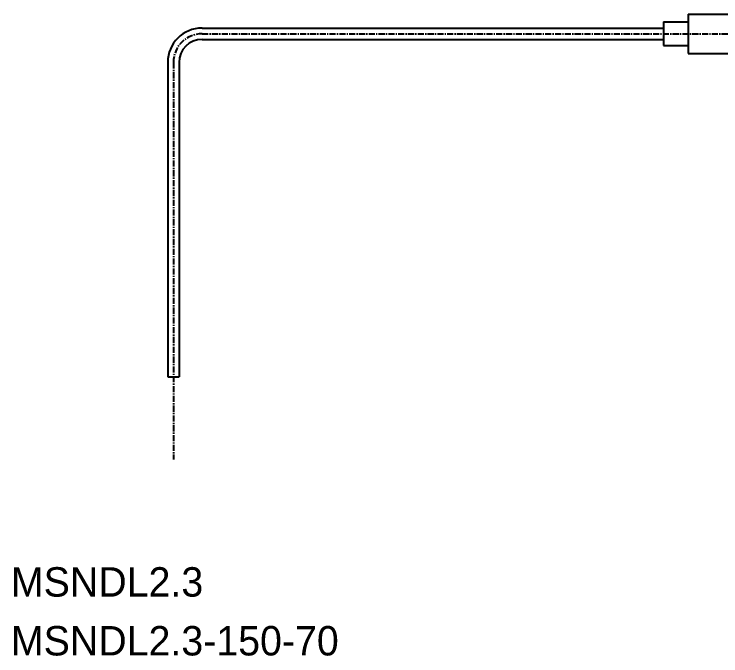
# Model space of a CAD drawing. Extents: x -98 to 191, y 36 to 171.
# Drawn here: x -97.9 to 46.3, y 35.7 to 166.6 of the extents above; entities that cross this region are included whole.
import ezdxf

# ---------------------------------------------------------------- set-up
doc = ezdxf.new("R2010")
doc.units = 0
doc.linetypes.add('CENTER', pattern=[2, 1.25, -0.25, 0.25, -0.25])
doc.layers.get('0').update_dxf_attribs({"linetype": 'CONTINUOUS'})
doc.layers.add('CENTER', color=1, linetype='CENTER')

msp = doc.modelspace()

# ---------------------------------------------------------------- linework, layer by layer
at = {"color": 7, "linetype": 'CONTINUOUS'}
for p, q in [((39.63, 166.58), (79.63, 166.58)), ((39.63, 166.58), (39.63, 158.58)), ((34.63, 164.98), (34.63, 160.18)), ((34.63, 164.98), (39.63, 164.98)), ((-59.52, 163.73), (34.63, 163.73)), ((-59.52, 161.43), (34.63, 161.43)), ((34.63, 160.18), (39.63, 160.18)), ((39.63, 158.58), (79.63, 158.58)), ((-66.52, 156.73), (-66.52, 92.58)), ((-64.22, 156.73), (-64.22, 92.58)), ((-66.52, 92.58), (-64.22, 92.58))]:
    msp.add_line(p, q, dxfattribs=at)
for radius in [7, 4.7]:
    msp.add_arc((-59.52, 156.73), radius, 90, 180, dxfattribs=at)
at = {"layer": 'CENTER', "color": 1, "linetype": 'CENTER'}
for p, q in [((-59.52, 162.58), (162.64, 162.58)), ((-65.37, 156.73), (-65.37, 75.76))]:
    msp.add_line(p, q, dxfattribs=at)
msp.add_arc((-59.52, 156.73), 5.85, 90, 180, dxfattribs=at)

# ---------------------------------------------------------------- texts
at = {"color": 7, "linetype": 'CONTINUOUS'}
for s, p in [('MSNDL2.3', (-98.53, 47.77)), ('MSNDL2.3-150-70', (-98.53, 35.77))]:
    msp.add_text(s, height=6, dxfattribs=at).set_placement(p)

doc.saveas('drawing.dxf')
